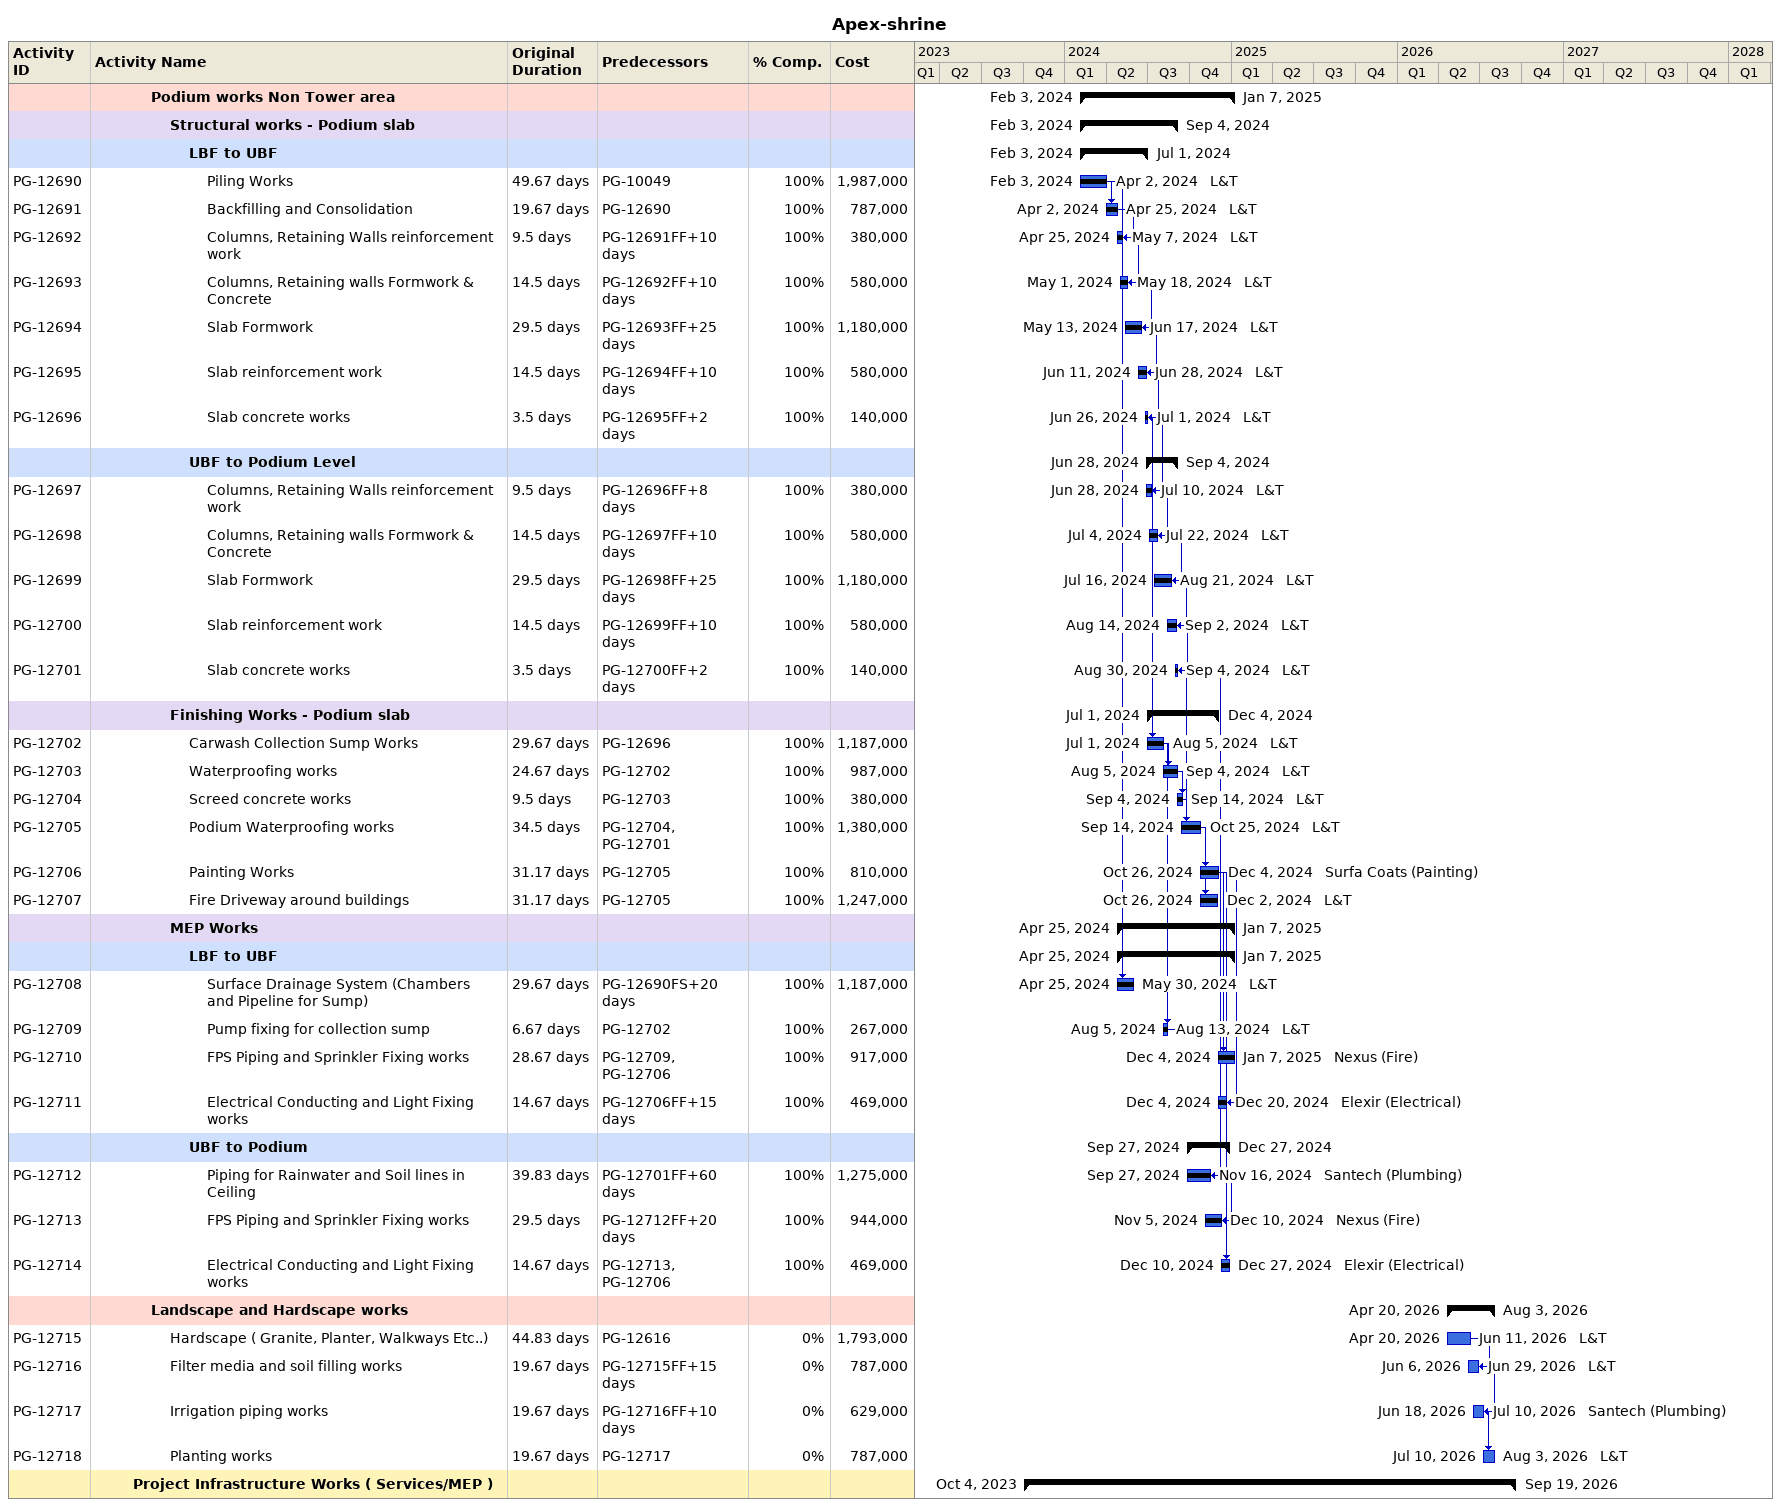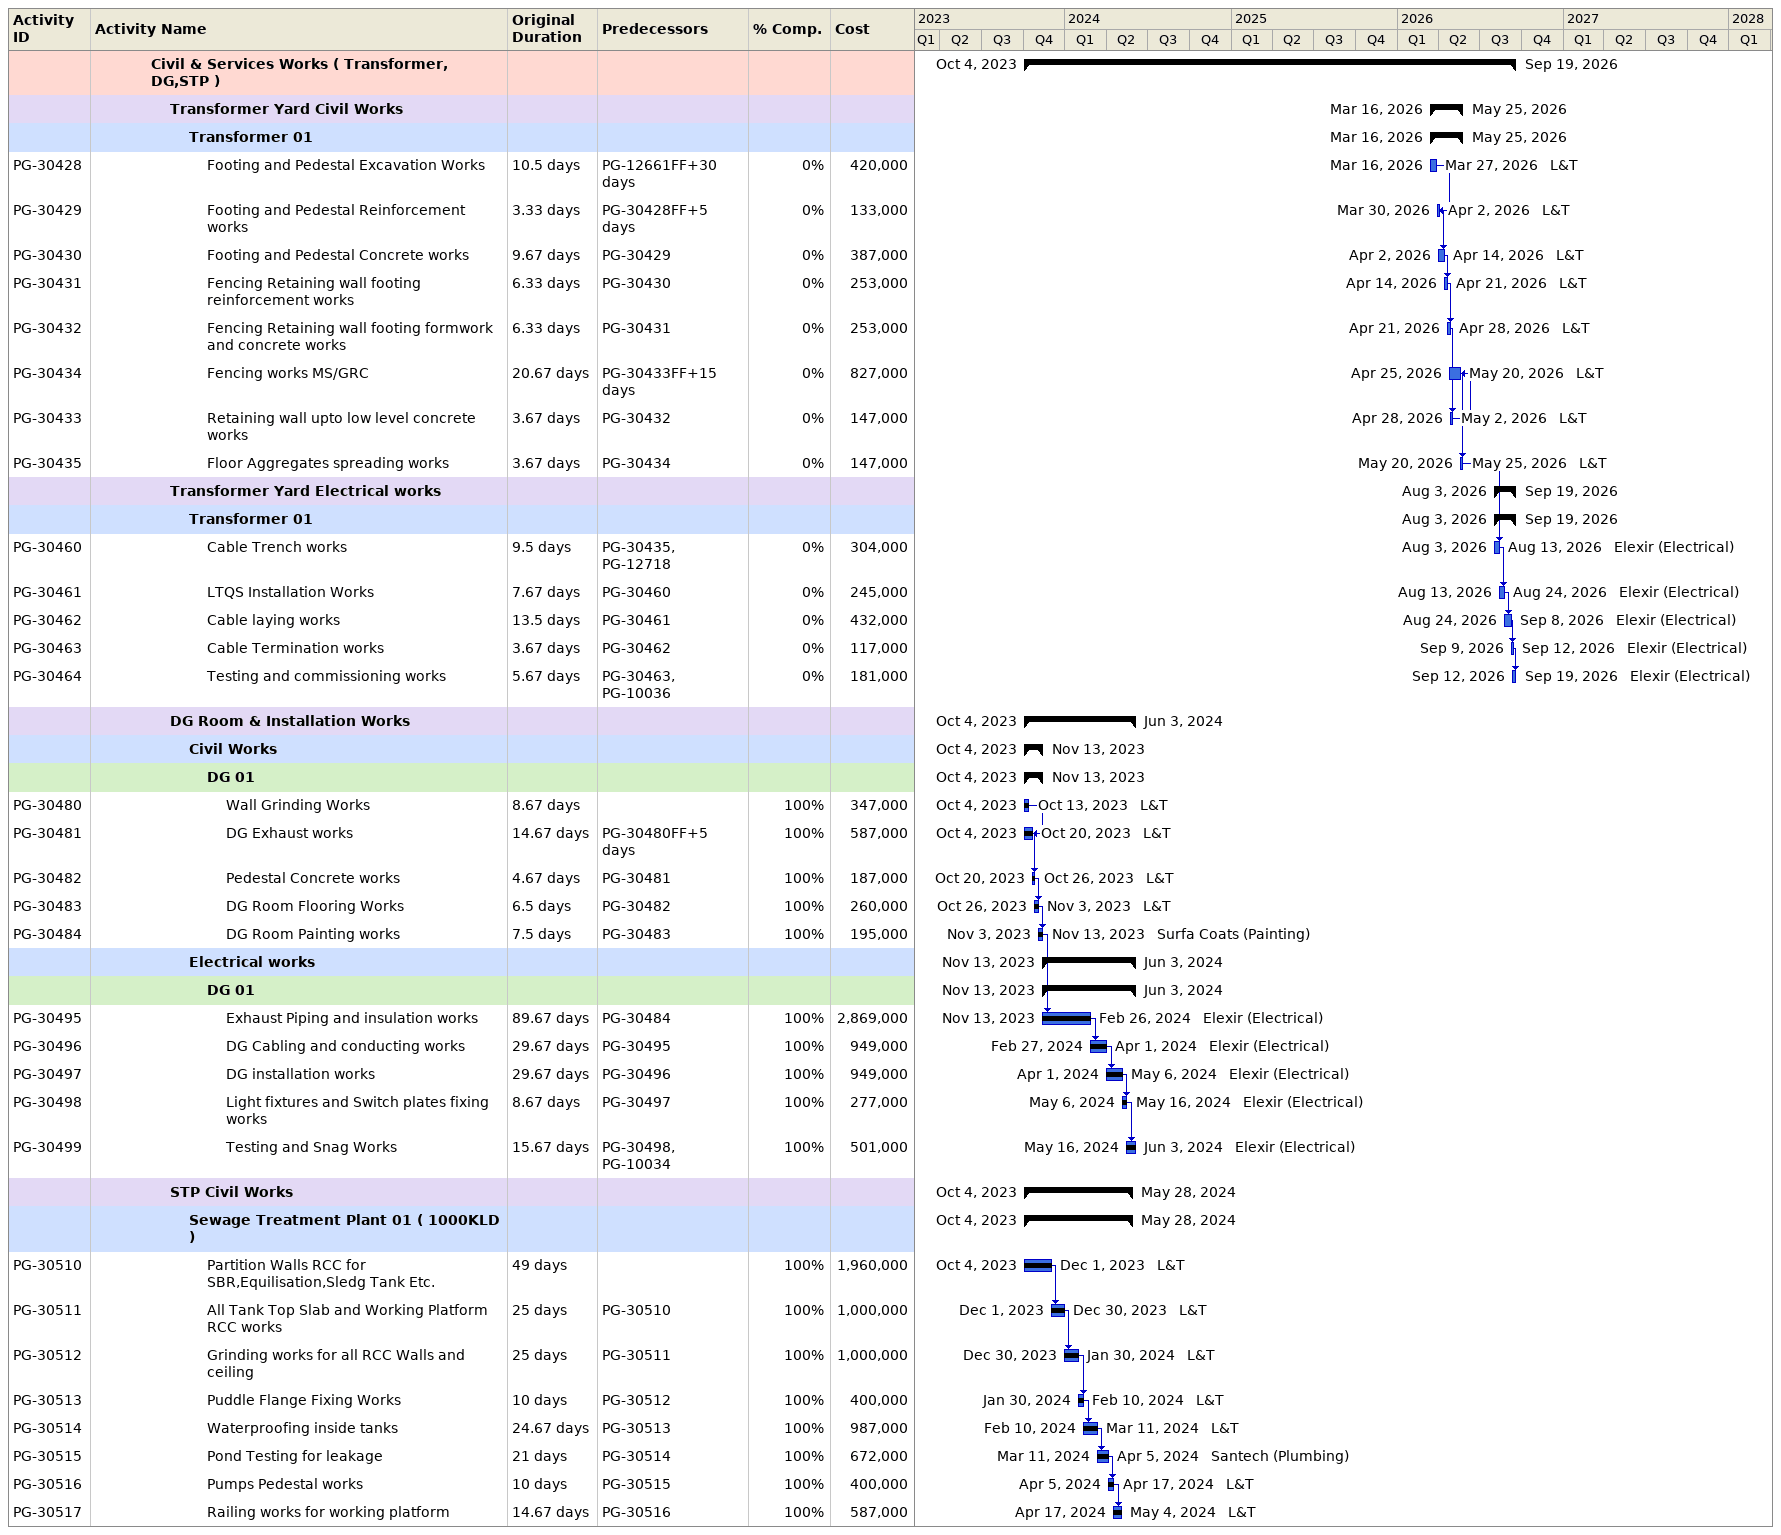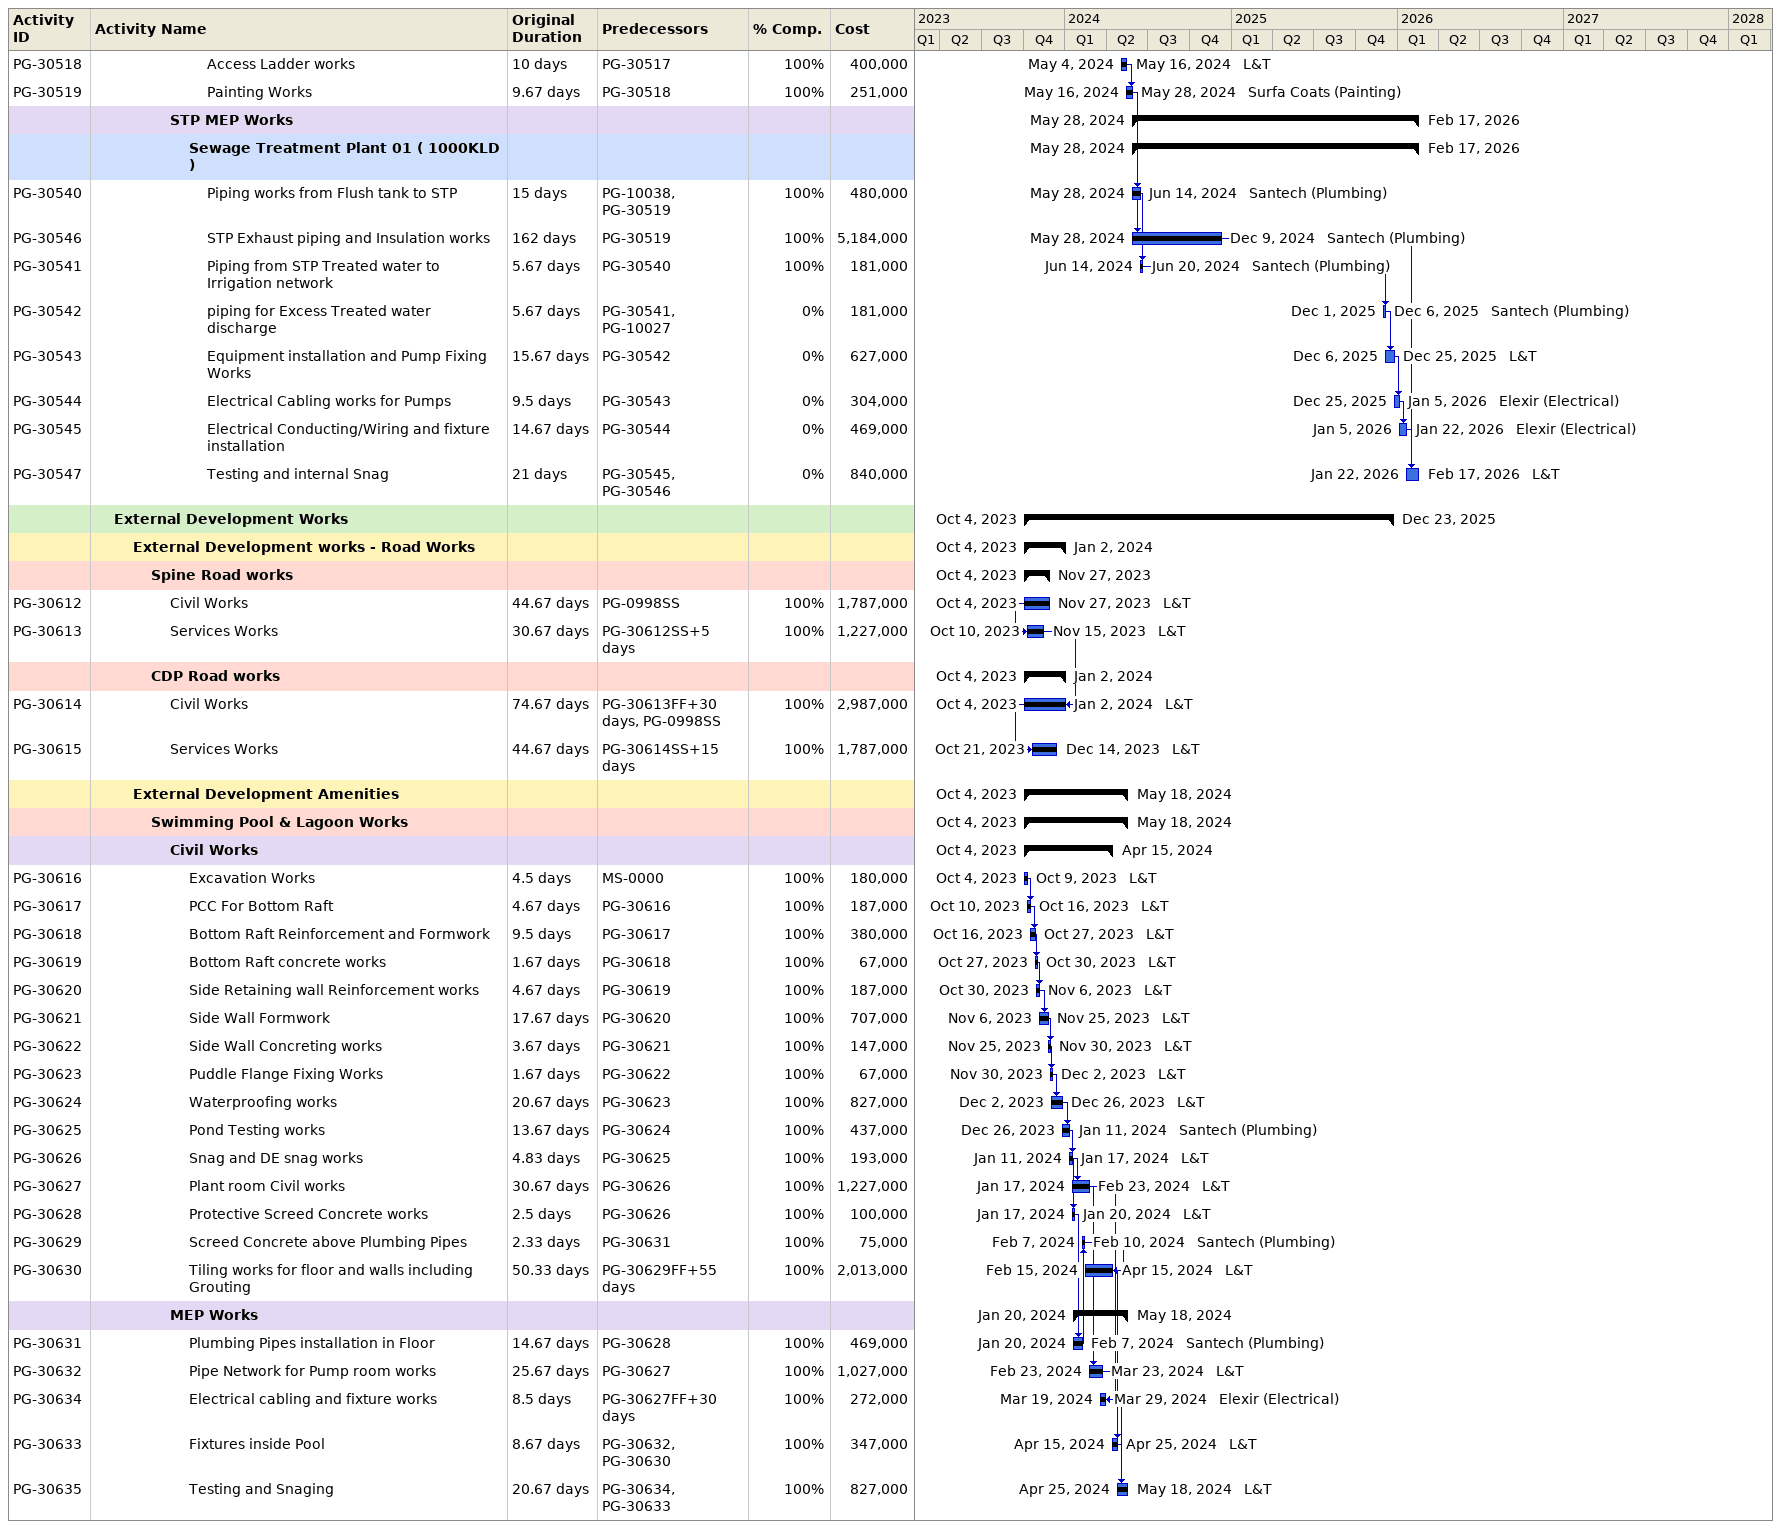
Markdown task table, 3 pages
Apex-shrine

| ID | Level | Task | Original duration | Start | Finish | Predecessors | Resources | % complete | Cost |
|---|---|---|---|---|---|---|---|---|---|
|  | 4 | **Podium works Non Tower area** |  | 2024-02-03 | 2025-01-07 |  |  |  |  |
|  | 5 | **Structural works - Podium slab** |  | 2024-02-03 | 2024-09-04 |  |  |  |  |
|  | 6 | **LBF to UBF** |  | 2024-02-03 | 2024-07-01 |  |  |  |  |
| PG-12690 | 7 | Piling Works | 49.67d | 2024-02-03 | 2024-04-02 | PG-10049 | L&T | 100 | 1987000 |
| PG-12691 | 7 | Backfilling and Consolidation | 19.67d | 2024-04-02 | 2024-04-25 | PG-12690 | L&T | 100 | 787000 |
| PG-12692 | 7 | Columns, Retaining Walls reinforcement work | 9.5d | 2024-04-25 | 2024-05-07 | PG-12691FF+10d | L&T | 100 | 380000 |
| PG-12693 | 7 | Columns, Retaining walls Formwork & Concrete | 14.5d | 2024-05-01 | 2024-05-18 | PG-12692FF+10d | L&T | 100 | 580000 |
| PG-12694 | 7 | Slab Formwork | 29.5d | 2024-05-13 | 2024-06-17 | PG-12693FF+25d | L&T | 100 | 1180000 |
| PG-12695 | 7 | Slab reinforcement work | 14.5d | 2024-06-11 | 2024-06-28 | PG-12694FF+10d | L&T | 100 | 580000 |
| PG-12696 | 7 | Slab concrete works | 3.5d | 2024-06-26 | 2024-07-01 | PG-12695FF+2d | L&T | 100 | 140000 |
|  | 6 | **UBF to Podium Level** |  | 2024-06-28 | 2024-09-04 |  |  |  |  |
| PG-12697 | 7 | Columns, Retaining Walls reinforcement work | 9.5d | 2024-06-28 | 2024-07-10 | PG-12696FF+8d | L&T | 100 | 380000 |
| PG-12698 | 7 | Columns, Retaining walls Formwork & Concrete | 14.5d | 2024-07-04 | 2024-07-22 | PG-12697FF+10d | L&T | 100 | 580000 |
| PG-12699 | 7 | Slab Formwork | 29.5d | 2024-07-16 | 2024-08-21 | PG-12698FF+25d | L&T | 100 | 1180000 |
| PG-12700 | 7 | Slab reinforcement work | 14.5d | 2024-08-14 | 2024-09-02 | PG-12699FF+10d | L&T | 100 | 580000 |
| PG-12701 | 7 | Slab concrete works | 3.5d | 2024-08-30 | 2024-09-04 | PG-12700FF+2d | L&T | 100 | 140000 |
|  | 5 | **Finishing Works - Podium slab** |  | 2024-07-01 | 2024-12-04 |  |  |  |  |
| PG-12702 | 6 | Carwash Collection Sump Works | 29.67d | 2024-07-01 | 2024-08-05 | PG-12696 | L&T | 100 | 1187000 |
| PG-12703 | 6 | Waterproofing works | 24.67d | 2024-08-05 | 2024-09-04 | PG-12702 | L&T | 100 | 987000 |
| PG-12704 | 6 | Screed concrete works | 9.5d | 2024-09-04 | 2024-09-14 | PG-12703 | L&T | 100 | 380000 |
| PG-12705 | 6 | Podium Waterproofing works | 34.5d | 2024-09-14 | 2024-10-25 | PG-12704, PG-12701 | L&T | 100 | 1380000 |
| PG-12706 | 6 | Painting Works | 31.17d | 2024-10-26 | 2024-12-04 | PG-12705 | Surfa Coats (Painting) | 100 | 810000 |
| PG-12707 | 6 | Fire Driveway around buildings | 31.17d | 2024-10-26 | 2024-12-02 | PG-12705 | L&T | 100 | 1247000 |
|  | 5 | **MEP Works** |  | 2024-04-25 | 2025-01-07 |  |  |  |  |
|  | 6 | **LBF to UBF** |  | 2024-04-25 | 2025-01-07 |  |  |  |  |
| PG-12708 | 7 | Surface Drainage System (Chambers and Pipeline for Sump) | 29.67d | 2024-04-25 | 2024-05-30 | PG-12690FS+20d | L&T | 100 | 1187000 |
| PG-12709 | 7 | Pump fixing for collection sump | 6.67d | 2024-08-05 | 2024-08-13 | PG-12702 | L&T | 100 | 267000 |
| PG-12710 | 7 | FPS Piping and Sprinkler Fixing works | 28.67d | 2024-12-04 | 2025-01-07 | PG-12709, PG-12706 | Nexus (Fire) | 100 | 917000 |
| PG-12711 | 7 | Electrical Conducting and Light Fixing works | 14.67d | 2024-12-04 | 2024-12-20 | PG-12706FF+15d | Elexir (Electrical) | 100 | 469000 |
|  | 6 | **UBF to Podium** |  | 2024-09-27 | 2024-12-27 |  |  |  |  |
| PG-12712 | 7 | Piping for Rainwater and Soil lines in Ceiling | 39.83d | 2024-09-27 | 2024-11-16 | PG-12701FF+60d | Santech (Plumbing) | 100 | 1275000 |
| PG-12713 | 7 | FPS Piping and Sprinkler Fixing works | 29.5d | 2024-11-05 | 2024-12-10 | PG-12712FF+20d | Nexus (Fire) | 100 | 944000 |
| PG-12714 | 7 | Electrical Conducting and Light Fixing works | 14.67d | 2024-12-10 | 2024-12-27 | PG-12713, PG-12706 | Elexir (Electrical) | 100 | 469000 |
|  | 4 | **Landscape and Hardscape works** |  | 2026-04-20 | 2026-08-03 |  |  |  |  |
| PG-12715 | 5 | Hardscape ( Granite, Planter, Walkways Etc..) | 44.83d | 2026-04-20 | 2026-06-11 | PG-12616 | L&T | 0 | 1793000 |
| PG-12716 | 5 | Filter media and soil filling works | 19.67d | 2026-06-06 | 2026-06-29 | PG-12715FF+15d | L&T | 0 | 787000 |
| PG-12717 | 5 | Irrigation piping works | 19.67d | 2026-06-18 | 2026-07-10 | PG-12716FF+10d | Santech (Plumbing) | 0 | 629000 |
| PG-12718 | 5 | Planting works | 19.67d | 2026-07-10 | 2026-08-03 | PG-12717 | L&T | 0 | 787000 |
|  | 3 | **Project Infrastructure Works ( Services/MEP )** |  | 2023-10-04 | 2026-09-19 |  |  |  |  |
|  | 4 | **Civil & Services Works ( Transformer, DG,STP )** |  | 2023-10-04 | 2026-09-19 |  |  |  |  |
|  | 5 | **Transformer Yard Civil Works** |  | 2026-03-16 | 2026-05-25 |  |  |  |  |
|  | 6 | **Transformer 01** |  | 2026-03-16 | 2026-05-25 |  |  |  |  |
| PG-30428 | 7 | Footing and Pedestal Excavation Works | 10.5d | 2026-03-16 | 2026-03-27 | PG-12661FF+30d | L&T | 0 | 420000 |
| PG-30429 | 7 | Footing and Pedestal Reinforcement works | 3.33d | 2026-03-30 | 2026-04-02 | PG-30428FF+5d | L&T | 0 | 133000 |
| PG-30430 | 7 | Footing and Pedestal Concrete works | 9.67d | 2026-04-02 | 2026-04-14 | PG-30429 | L&T | 0 | 387000 |
| PG-30431 | 7 | Fencing Retaining wall footing reinforcement works | 6.33d | 2026-04-14 | 2026-04-21 | PG-30430 | L&T | 0 | 253000 |
| PG-30432 | 7 | Fencing Retaining wall footing formwork and concrete works | 6.33d | 2026-04-21 | 2026-04-28 | PG-30431 | L&T | 0 | 253000 |
| PG-30434 | 7 | Fencing works MS/GRC | 20.67d | 2026-04-25 | 2026-05-20 | PG-30433FF+15d | L&T | 0 | 827000 |
| PG-30433 | 7 | Retaining wall upto low level concrete works | 3.67d | 2026-04-28 | 2026-05-02 | PG-30432 | L&T | 0 | 147000 |
| PG-30435 | 7 | Floor Aggregates spreading works | 3.67d | 2026-05-20 | 2026-05-25 | PG-30434 | L&T | 0 | 147000 |
|  | 5 | **Transformer Yard Electrical works** |  | 2026-08-03 | 2026-09-19 |  |  |  |  |
|  | 6 | **Transformer 01** |  | 2026-08-03 | 2026-09-19 |  |  |  |  |
| PG-30460 | 7 | Cable Trench works | 9.5d | 2026-08-03 | 2026-08-13 | PG-30435, PG-12718 | Elexir (Electrical) | 0 | 304000 |
| PG-30461 | 7 | LTQS Installation Works | 7.67d | 2026-08-13 | 2026-08-24 | PG-30460 | Elexir (Electrical) | 0 | 245000 |
| PG-30462 | 7 | Cable laying works | 13.5d | 2026-08-24 | 2026-09-08 | PG-30461 | Elexir (Electrical) | 0 | 432000 |
| PG-30463 | 7 | Cable Termination works | 3.67d | 2026-09-09 | 2026-09-12 | PG-30462 | Elexir (Electrical) | 0 | 117000 |
| PG-30464 | 7 | Testing and commissioning works | 5.67d | 2026-09-12 | 2026-09-19 | PG-30463, PG-10036 | Elexir (Electrical) | 0 | 181000 |
|  | 5 | **DG Room & Installation Works** |  | 2023-10-04 | 2024-06-03 |  |  |  |  |
|  | 6 | **Civil Works** |  | 2023-10-04 | 2023-11-13 |  |  |  |  |
|  | 7 | **DG 01** |  | 2023-10-04 | 2023-11-13 |  |  |  |  |
| PG-30480 | 8 | Wall Grinding Works | 8.67d | 2023-10-04 | 2023-10-13 |  | L&T | 100 | 347000 |
| PG-30481 | 8 | DG Exhaust works | 14.67d | 2023-10-04 | 2023-10-20 | PG-30480FF+5d | L&T | 100 | 587000 |
| PG-30482 | 8 | Pedestal Concrete works | 4.67d | 2023-10-20 | 2023-10-26 | PG-30481 | L&T | 100 | 187000 |
| PG-30483 | 8 | DG Room Flooring Works | 6.5d | 2023-10-26 | 2023-11-03 | PG-30482 | L&T | 100 | 260000 |
| PG-30484 | 8 | DG Room Painting works | 7.5d | 2023-11-03 | 2023-11-13 | PG-30483 | Surfa Coats (Painting) | 100 | 195000 |
|  | 6 | **Electrical works** |  | 2023-11-13 | 2024-06-03 |  |  |  |  |
|  | 7 | **DG 01** |  | 2023-11-13 | 2024-06-03 |  |  |  |  |
| PG-30495 | 8 | Exhaust Piping and insulation works | 89.67d | 2023-11-13 | 2024-02-26 | PG-30484 | Elexir (Electrical) | 100 | 2869000 |
| PG-30496 | 8 | DG Cabling and conducting works | 29.67d | 2024-02-27 | 2024-04-01 | PG-30495 | Elexir (Electrical) | 100 | 949000 |
| PG-30497 | 8 | DG installation works | 29.67d | 2024-04-01 | 2024-05-06 | PG-30496 | Elexir (Electrical) | 100 | 949000 |
| PG-30498 | 8 | Light fixtures and Switch plates fixing works | 8.67d | 2024-05-06 | 2024-05-16 | PG-30497 | Elexir (Electrical) | 100 | 277000 |
| PG-30499 | 8 | Testing and Snag Works | 15.67d | 2024-05-16 | 2024-06-03 | PG-30498, PG-10034 | Elexir (Electrical) | 100 | 501000 |
|  | 5 | **STP Civil Works** |  | 2023-10-04 | 2024-05-28 |  |  |  |  |
|  | 6 | **Sewage Treatment Plant 01 ( 1000KLD )** |  | 2023-10-04 | 2024-05-28 |  |  |  |  |
| PG-30510 | 7 | Partition Walls RCC for SBR,Equilisation,Sledg Tank Etc. | 49d | 2023-10-04 | 2023-12-01 |  | L&T | 100 | 1960000 |
| PG-30511 | 7 | All Tank Top Slab and Working Platform RCC works | 25d | 2023-12-01 | 2023-12-30 | PG-30510 | L&T | 100 | 1000000 |
| PG-30512 | 7 | Grinding works for all RCC Walls and ceiling | 25d | 2023-12-30 | 2024-01-30 | PG-30511 | L&T | 100 | 1000000 |
| PG-30513 | 7 | Puddle Flange Fixing Works | 10d | 2024-01-30 | 2024-02-10 | PG-30512 | L&T | 100 | 400000 |
| PG-30514 | 7 | Waterproofing inside tanks | 24.67d | 2024-02-10 | 2024-03-11 | PG-30513 | L&T | 100 | 987000 |
| PG-30515 | 7 | Pond Testing for leakage | 21d | 2024-03-11 | 2024-04-05 | PG-30514 | Santech (Plumbing) | 100 | 672000 |
| PG-30516 | 7 | Pumps Pedestal works | 10d | 2024-04-05 | 2024-04-17 | PG-30515 | L&T | 100 | 400000 |
| PG-30517 | 7 | Railing works for working platform | 14.67d | 2024-04-17 | 2024-05-04 | PG-30516 | L&T | 100 | 587000 |
| PG-30518 | 7 | Access Ladder works | 10d | 2024-05-04 | 2024-05-16 | PG-30517 | L&T | 100 | 400000 |
| PG-30519 | 7 | Painting Works | 9.67d | 2024-05-16 | 2024-05-28 | PG-30518 | Surfa Coats (Painting) | 100 | 251000 |
|  | 5 | **STP MEP Works** |  | 2024-05-28 | 2026-02-17 |  |  |  |  |
|  | 6 | **Sewage Treatment Plant 01 ( 1000KLD )** |  | 2024-05-28 | 2026-02-17 |  |  |  |  |
| PG-30540 | 7 | Piping works from Flush tank to STP | 15d | 2024-05-28 | 2024-06-14 | PG-10038, PG-30519 | Santech (Plumbing) | 100 | 480000 |
| PG-30546 | 7 | STP Exhaust piping and Insulation works | 162d | 2024-05-28 | 2024-12-09 | PG-30519 | Santech (Plumbing) | 100 | 5184000 |
| PG-30541 | 7 | Piping from STP Treated water to Irrigation network | 5.67d | 2024-06-14 | 2024-06-20 | PG-30540 | Santech (Plumbing) | 100 | 181000 |
| PG-30542 | 7 | piping for Excess Treated water discharge | 5.67d | 2025-12-01 | 2025-12-06 | PG-30541, PG-10027 | Santech (Plumbing) | 0 | 181000 |
| PG-30543 | 7 | Equipment installation and Pump Fixing Works | 15.67d | 2025-12-06 | 2025-12-25 | PG-30542 | L&T | 0 | 627000 |
| PG-30544 | 7 | Electrical Cabling works for Pumps | 9.5d | 2025-12-25 | 2026-01-05 | PG-30543 | Elexir (Electrical) | 0 | 304000 |
| PG-30545 | 7 | Electrical Conducting/Wiring and fixture installation | 14.67d | 2026-01-05 | 2026-01-22 | PG-30544 | Elexir (Electrical) | 0 | 469000 |
| PG-30547 | 7 | Testing and internal Snag | 21d | 2026-01-22 | 2026-02-17 | PG-30545, PG-30546 | L&T | 0 | 840000 |
|  | 2 | **External Development Works** |  | 2023-10-04 | 2025-12-23 |  |  |  |  |
|  | 3 | **External Development works - Road Works** |  | 2023-10-04 | 2024-01-02 |  |  |  |  |
|  | 4 | **Spine Road works** |  | 2023-10-04 | 2023-11-27 |  |  |  |  |
| PG-30612 | 5 | Civil Works | 44.67d | 2023-10-04 | 2023-11-27 | PG-0998SS | L&T | 100 | 1787000 |
| PG-30613 | 5 | Services Works | 30.67d | 2023-10-10 | 2023-11-15 | PG-30612SS+5d | L&T | 100 | 1227000 |
|  | 4 | **CDP Road works** |  | 2023-10-04 | 2024-01-02 |  |  |  |  |
| PG-30614 | 5 | Civil Works | 74.67d | 2023-10-04 | 2024-01-02 | PG-30613FF+30d, PG-0998SS | L&T | 100 | 2987000 |
| PG-30615 | 5 | Services Works | 44.67d | 2023-10-21 | 2023-12-14 | PG-30614SS+15d | L&T | 100 | 1787000 |
|  | 3 | **External Development Amenities** |  | 2023-10-04 | 2024-05-18 |  |  |  |  |
|  | 4 | **Swimming Pool & Lagoon Works** |  | 2023-10-04 | 2024-05-18 |  |  |  |  |
|  | 5 | **Civil Works** |  | 2023-10-04 | 2024-04-15 |  |  |  |  |
| PG-30616 | 6 | Excavation Works | 4.5d | 2023-10-04 | 2023-10-09 | MS-0000 | L&T | 100 | 180000 |
| PG-30617 | 6 | PCC For Bottom Raft | 4.67d | 2023-10-10 | 2023-10-16 | PG-30616 | L&T | 100 | 187000 |
| PG-30618 | 6 | Bottom Raft Reinforcement and Formwork | 9.5d | 2023-10-16 | 2023-10-27 | PG-30617 | L&T | 100 | 380000 |
| PG-30619 | 6 | Bottom Raft concrete works | 1.67d | 2023-10-27 | 2023-10-30 | PG-30618 | L&T | 100 | 67000 |
| PG-30620 | 6 | Side Retaining wall Reinforcement works | 4.67d | 2023-10-30 | 2023-11-06 | PG-30619 | L&T | 100 | 187000 |
| PG-30621 | 6 | Side Wall Formwork | 17.67d | 2023-11-06 | 2023-11-25 | PG-30620 | L&T | 100 | 707000 |
| PG-30622 | 6 | Side Wall Concreting works | 3.67d | 2023-11-25 | 2023-11-30 | PG-30621 | L&T | 100 | 147000 |
| PG-30623 | 6 | Puddle Flange Fixing Works | 1.67d | 2023-11-30 | 2023-12-02 | PG-30622 | L&T | 100 | 67000 |
| PG-30624 | 6 | Waterproofing works | 20.67d | 2023-12-02 | 2023-12-26 | PG-30623 | L&T | 100 | 827000 |
| PG-30625 | 6 | Pond Testing works | 13.67d | 2023-12-26 | 2024-01-11 | PG-30624 | Santech (Plumbing) | 100 | 437000 |
| PG-30626 | 6 | Snag and DE snag works | 4.83d | 2024-01-11 | 2024-01-17 | PG-30625 | L&T | 100 | 193000 |
| PG-30627 | 6 | Plant room Civil works | 30.67d | 2024-01-17 | 2024-02-23 | PG-30626 | L&T | 100 | 1227000 |
| PG-30628 | 6 | Protective Screed Concrete works | 2.5d | 2024-01-17 | 2024-01-20 | PG-30626 | L&T | 100 | 100000 |
| PG-30629 | 6 | Screed Concrete above Plumbing Pipes | 2.33d | 2024-02-07 | 2024-02-10 | PG-30631 | Santech (Plumbing) | 100 | 75000 |
| PG-30630 | 6 | Tiling works for floor and walls including Grouting | 50.33d | 2024-02-15 | 2024-04-15 | PG-30629FF+55d | L&T | 100 | 2013000 |
|  | 5 | **MEP Works** |  | 2024-01-20 | 2024-05-18 |  |  |  |  |
| PG-30631 | 6 | Plumbing Pipes installation in Floor | 14.67d | 2024-01-20 | 2024-02-07 | PG-30628 | Santech (Plumbing) | 100 | 469000 |
| PG-30632 | 6 | Pipe Network for Pump room works | 25.67d | 2024-02-23 | 2024-03-23 | PG-30627 | L&T | 100 | 1027000 |
| PG-30634 | 6 | Electrical cabling and fixture works | 8.5d | 2024-03-19 | 2024-03-29 | PG-30627FF+30d | Elexir (Electrical) | 100 | 272000 |
| PG-30633 | 6 | Fixtures inside Pool | 8.67d | 2024-04-15 | 2024-04-25 | PG-30632, PG-30630 | L&T | 100 | 347000 |
| PG-30635 | 6 | Testing and Snaging | 20.67d | 2024-04-25 | 2024-05-18 | PG-30634, PG-30633 | L&T | 100 | 827000 |
